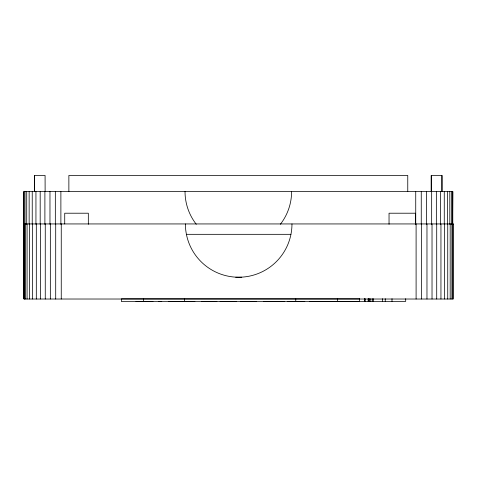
<?xml version="1.0" encoding="UTF-8"?>
<svg xmlns="http://www.w3.org/2000/svg" width="477" height="477" viewBox="0 0 477 477"><rect width="100%" height="100%" fill="white"/><g stroke="black" fill="none" stroke-linecap="round" stroke-linejoin="round"><path stroke-width="0.72" d="M23.85 191.545L23.85 298.805L23.85 191.545L452.78 191.545L452.78 224.321M452.78 191.545L452.566 224.321M186.608 234.326L290.904 234.326M235.71 277.232L241.732 277.232M23.85 298.805L24.697 298.805M135.969 301.386L152.974 301.386M158.334 301.386L161.751 301.386M168.369 301.386L194.89 301.386M201.532 301.386L216.922 301.386M220.076 301.386L236.598 301.386M240.289 301.386L256.221 301.386M263.793 301.386L284.25 301.386M287.84 301.386L304.791 301.386M309.782 301.386L364.631 301.386L364.631 298.703M452.935 223.94L452.935 299.019M451.922 223.94L451.922 299.019M451.552 191.545L451.552 224.321M450.181 223.94L450.181 299.019M449.811 191.545L449.811 224.321M447.736 223.94L447.736 299.019M447.372 191.545L447.372 224.321M444.642 223.94L444.642 299.019M444.272 191.545L444.272 224.321M442.042 191.545L442.042 175.458L431.226 175.458L431.226 191.545M441.881 175.458L441.881 191.545M440.945 223.94L440.945 299.019M440.575 191.545L440.575 224.321M436.711 223.94L436.711 299.019M436.348 191.545L436.348 224.321M432.025 223.94L432.025 299.019M431.661 191.545L431.661 224.321M431.28 175.458L431.28 191.545M426.969 223.94L426.969 299.019M426.599 191.545L426.599 224.321M421.626 223.94L421.626 299.019M421.263 191.545L421.263 224.321M416.099 223.94L416.099 299.019M415.735 191.545L415.735 224.321M415.539 223.94L415.539 213.213L389.041 213.213L389.041 224.309M407.763 191.545L407.763 175.458L68.867 175.458L68.867 191.545M405.694 298.703L405.694 301.386L364.75 301.386L364.75 298.703M391.999 298.703L391.999 301.386M385.243 298.703L385.243 301.386M382.554 298.703L382.554 301.386M373.312 298.703L373.312 301.386M372.364 298.703L372.364 301.386M370.82 298.703L370.82 301.386M369.597 298.703L369.597 301.386M368.781 298.703L368.781 301.386M368.322 298.703L368.322 301.386M368.166 298.703L368.166 301.386M365.114 298.703L365.114 301.386M337.507 298.858L337.507 301.542M295.764 298.858L295.764 301.542M184.539 298.858L184.539 301.542M143.589 298.858L143.589 301.542M88.328 224.309L88.328 213.213L64.723 213.213L64.723 223.94M61.253 223.94L61.253 299.019M60.883 191.545L60.883 224.321M55.702 223.94L55.702 299.019M55.338 191.545L55.338 224.321M50.341 223.94L50.341 299.019M49.972 191.545L49.972 224.321M45.261 223.94L45.261 299.019M45.124 191.545L45.082 175.458L34.505 175.458L34.505 191.545M44.892 191.545L44.892 224.321M40.557 223.94L40.557 299.019M40.187 191.545L40.187 224.321M36.312 223.94L36.312 299.019M35.942 191.545L35.942 224.321M34.63 175.458L34.63 191.545M32.609 223.94L32.609 299.019M32.239 191.545L32.239 224.321M29.514 223.94L29.514 299.019M29.145 191.545L29.145 224.321M27.082 223.94L27.082 299.019M26.718 191.545L26.718 224.321M25.364 223.94L25.364 299.019M25.001 191.545L25.001 224.321M24.387 223.94L24.387 299.019M291.608 191.545A53.287 53.287 0 0 1 280.369 224.279M196.268 224.279A53.287 53.287 0 0 1 185.028 191.545M291.972 223.94A53.287 53.287 0 0 1 238.685 277.232A53.287 53.287 0 0 1 185.392 223.94M453.15 223.94L24.22 223.94L24.22 299.019L453.15 299.019L453.15 223.94M359.58 298.858L121.408 298.858L121.408 301.542L359.58 301.542L359.58 298.858"/></g></svg>
